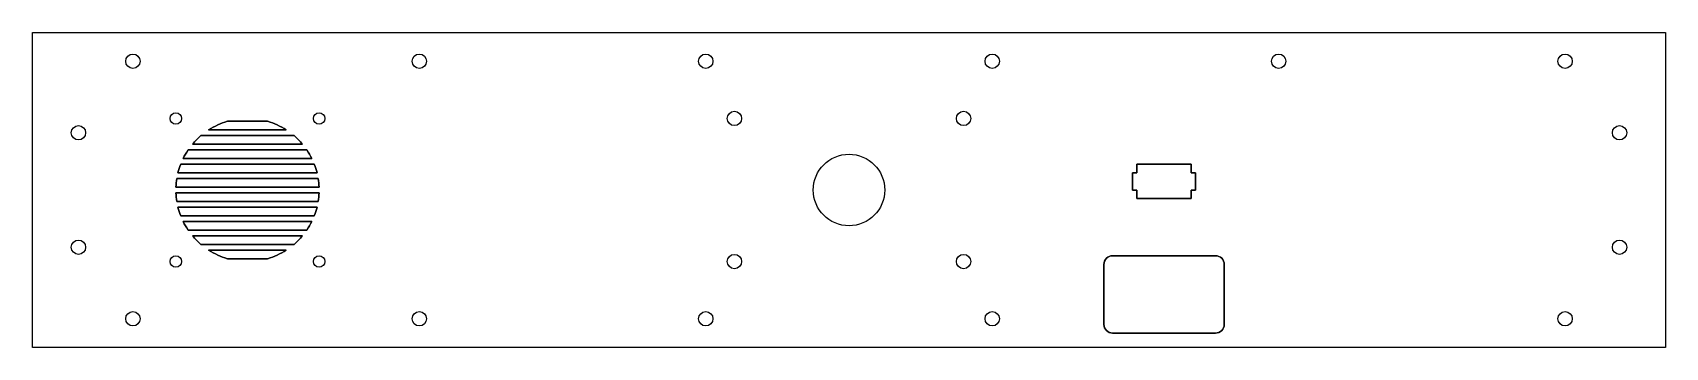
# Model space of a CAD drawing. Header units: millimetres. Extents: x 0 to 570, y 0 to 110.
import ezdxf

# ---------------------------------------------------------------- set-up
doc = ezdxf.new("R2010")
doc.units = ezdxf.units.MM
doc.layers.get('0').update_dxf_attribs({"linetype": 'CONTINUOUS'})

msp = doc.modelspace()

# ---------------------------------------------------------------- linework, layer by layer
for points in [[(0, 0), (0, 110), (570, 110), (570, 0)], [(0, 110), (570, 110), (570, 0), (0, 0)], [(384, 61), (384, 55), (385.5, 55), (385.5, 52), (404.5, 52), (404.5, 55), (406, 55), (406, 61), (404.5, 61), (404.5, 64), (385.5, 64), (385.5, 61)], [(406, 61), (406, 55), (404.5, 55), (404.5, 52), (385.5, 52), (385.5, 55), (384, 55), (384, 61), (385.5, 61), (385.5, 64), (404.5, 64), (404.5, 61)]]:
    msp.add_lwpolyline(points, close=True)
for points in [[(82, 79), (68, 79, 0.072557), (61.44, 76), (88.56, 76, 0.072557)], [(88.56, 76), (61.44, 76, -0.072557), (68, 79), (82, 79, -0.072557)], [(95.71, 69), (54.29, 69, 0.034711), (52.55, 66), (97.45, 66, 0.034711)], [(97.45, 66), (52.55, 66, -0.034711), (54.29, 69), (95.71, 69, -0.034711)], [(55.79, 71), (94.21, 71, 0.042229), (91.25, 74), (58.75, 74, 0.042229)], [(58.75, 74), (91.25, 74, -0.042229), (94.21, 71), (55.79, 71, -0.042229)], [(50.73, 61), (99.27, 61, 0.031486), (98.32, 64), (51.68, 64, 0.031486)], [(51.68, 64), (98.32, 64, -0.031486), (99.27, 61), (50.73, 61, -0.031486)], [(50.02, 56), (99.98, 56, 0.030179), (99.68, 59), (50.32, 59, 0.030179)], [(50.32, 59), (99.68, 59, -0.030179), (99.98, 56), (50.02, 56, -0.030179)], [(99.98, 54), (50.02, 54, 0.030179), (50.32, 51), (99.68, 51, 0.030179)], [(99.68, 51), (50.32, 51, -0.030179), (50.02, 54), (99.98, 54, -0.030179)], [(51.68, 46), (98.32, 46, 0.031486), (99.27, 49), (50.73, 49, 0.031486)], [(50.73, 49), (99.27, 49, -0.031486), (98.32, 46), (51.68, 46, -0.031486)], [(97.45, 44), (52.55, 44, 0.034711), (54.29, 41), (95.71, 41, 0.034711)], [(95.71, 41), (54.29, 41, -0.034711), (52.55, 44), (97.45, 44, -0.034711)], [(58.75, 36), (91.25, 36, 0.042229), (94.21, 39), (55.79, 39, 0.042229)], [(55.79, 39), (94.21, 39, -0.042229), (91.25, 36), (58.75, 36, -0.042229)], [(68, 31), (82, 31, 0.072557), (88.56, 34), (61.44, 34, 0.072557)], [(61.44, 34), (88.56, 34, -0.072557), (82, 31), (68, 31, -0.072557)], [(377, 5), (413, 5, 0.414214), (416, 8), (416, 29, 0.414214), (413, 32), (377, 32, 0.414214), (374, 29), (374, 8, 0.414214)], [(377, 32), (413, 32, -0.414214), (416, 29), (416, 8, -0.414214), (413, 5), (377, 5, -0.414214), (374, 8), (374, 29, -0.414214)]]:
    msp.add_lwpolyline(points, format="xyb", close=True)
for centre, radius in [((35, 100), 2.5), ((35, 100), 2.5), ((135, 100), 2.5), ((135, 100), 2.5), ((235, 100), 2.5), ((235, 100), 2.5), ((335, 100), 2.5), ((335, 100), 2.5), ((435, 100), 2.5), ((435, 100), 2.5), ((535, 100), 2.5), ((535, 100), 2.5), ((50, 80), 2), ((50, 80), 2), ((100, 80), 2), ((100, 80), 2), ((245, 80), 2.5), ((245, 80), 2.5), ((325, 80), 2.5), ((325, 80), 2.5), ((16, 75), 2.5), ((16, 75), 2.5), ((554, 75), 2.5), ((554, 75), 2.5), ((285, 55), 12.5), ((285, 55), 12.5), ((16, 35), 2.5), ((16, 35), 2.5), ((554, 35), 2.5), ((554, 35), 2.5), ((50, 30), 2), ((50, 30), 2), ((100, 30), 2), ((100, 30), 2), ((245, 30), 2.5), ((245, 30), 2.5), ((325, 30), 2.5), ((325, 30), 2.5), ((35, 10), 2.5), ((35, 10), 2.5), ((135, 10), 2.5), ((135, 10), 2.5), ((235, 10), 2.5), ((235, 10), 2.5), ((335, 10), 2.5), ((335, 10), 2.5), ((535, 10), 2.5), ((535, 10), 2.5)]:
    msp.add_circle(centre, radius)

doc.saveas('drawing.dxf')
